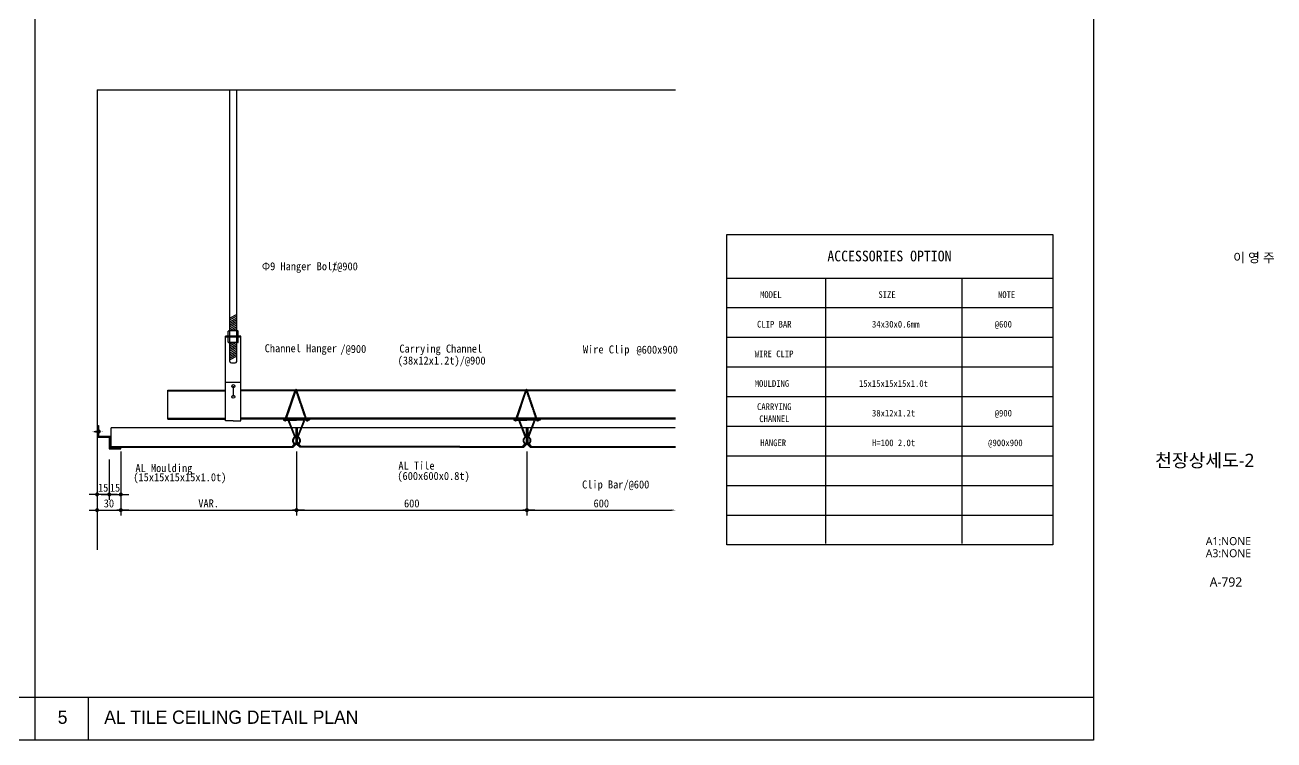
# Model space of a CAD drawing. Header units: millimetres. Extents: x 4197 to 36683, y 11436 to 28100.
# Drawn here: x 32001 to 36683, y 11436 to 14117 of the extents above; entities that cross this region are included whole.
import ezdxf
from ezdxf.enums import TextEntityAlignment as Align

# ---------------------------------------------------------------- set-up
doc = ezdxf.new("R2010")
doc.units = ezdxf.units.MM
doc.header["$MEASUREMENT"] = 0
doc.linetypes.add('HIDDEN', pattern=[0.375, 0.25, -0.125])
doc.layers.get('0').update_dxf_attribs({"linetype": 'CONTINUOUS'})
for name, color, linetype in [('9', 9, 'CONTINUOUS'), ('A-DIMS', 7, 'CONTINUOUS'), ('A-MKXS-LEAD', 7, 'CONTINUOUS'), ('A-SYM', 7, 'CONTINUOUS'), ('A-TEXT', 3, 'CONTINUOUS'), ('A-TEXT-NOTE', 7, 'CONTINUOUS'), ('AA-TEX-3', 3, 'CONTINUOUS'), ('CIL1', 7, 'CONTINUOUS'), ('DIM', 7, 'CONTINUOUS'), ('DOOR', 4, 'CONTINUOUS'), ('WALL', 3, 'CONTINUOUS'), ('WALL-C', 2, 'CONTINUOUS')]:
    doc.layers.add(name, color=color, linetype=linetype)
for name, color, linetype, lineweight in [('A-MKXS-TEXT1', 3, 'CONTINUOUS', 25), ('A-XXXX-TABL', 7, 'CONTINUOUS', 25), ('A-XXXX-TXT2', 3, 'CONTINUOUS', 25)]:
    doc.layers.add(name, color=color, linetype=linetype, lineweight=lineweight)
doc.styles.add('Gtx', font='')
doc.styles.add('HY울릉도L', font='malgun.ttf')
doc.styles.add('돋움체', font='')
doc.styles.add('맑은고딕', font='malgun.ttf')
doc.styles.get('Gtx').set_extended_font_data('Dotum')
doc.styles.get('돋움체').set_extended_font_data('DotumChe')
doc.dimstyles.new('CDIM', dxfattribs={"dimtxt": 3, "dimasz": 1.5, "dimexe": 2, "dimexo": 1, "dimgap": 1, "dimtad": 1, "dimdec": 0, "dimrnd": 0.5, "dimzin": 0, "dimdsep": 32, "dimlunit": 6, "dimtxsty": 'HY울릉도L', "dimblk1": '_CIDOT', "dimblk2": '_CIDOT', "dimsah": 1, "dimcen": 5.5, "dimclrd": 2, "dimclre": 2, "dimclrt": 7, "dimadec": 0, "dimazin": 0, "dimtfac": 1, "dimtdec": 0, "dimtix": 1, "dimtmove": 2, "dimatfit": 1, "dimldrblk": '_CIDOT', "dimfxl": 1, "dimtolj": 1, "dimtzin": 0, "dimlwd": -1, "dimarcsym": 0})

# ---------------------------------------------------------------- blocks, each defined once
blk = doc.blocks.new('Z_DOT')
at = {"layer": 'DIM', "color": 7}
for p, q in [((-1, 0), (1, 0)), ((0, -1), (0, 1))]:
    blk.add_line(p, q, dxfattribs=at)
for radius in [0.5, 0.25]:
    blk.add_circle((0, 0), radius, dxfattribs=at)
blk = doc.blocks.new('_CIDOT')
at = {"color": 0, "linetype": 'ByBlock'}
blk.add_line((2, 0), (-1, 0), dxfattribs=at)
at = {"color": 0, "linetype": 'ByBlock', "const_width": 0.5}
blk.add_lwpolyline([(-0.25, 0, 1), (0.25, 0, 1)], format="xyb", close=True, dxfattribs=at)
blk = doc.blocks.new('*D90')
at = {"layer": 'A-DIMS', "lineweight": -2, "transparency": 16777216}
for p, q in [((32271.5, 12458.5), (32271.5, 12278.1)), ((32360.4, 12458.5), (32360.4, 12278.1))]:
    blk.add_line(p, q, dxfattribs=at)
at = {"layer": 'A-DIMS', "transparency": 16777216}
blk.add_line((32286.5, 12298.1), (32345.4, 12298.1), dxfattribs=at)
at = {"layer": 'A-DIMS', "transparency": 16777216, "xscale": 15, "yscale": 15, "zscale": 15, "rotation": 180}
blk.add_blockref('_CIDOT', (32271.5, 12298.1), dxfattribs=at)
at = {"layer": 'A-DIMS', "transparency": 16777216, "xscale": 15, "yscale": 15, "zscale": 15}
blk.add_blockref('_CIDOT', (32360.4, 12298.1), dxfattribs=at)
at = {"layer": 'A-DIMS', "color": 3, "transparency": 16777216, "insert": (32315.9, 12323.1), "char_height": 30, "attachment_point": 5, "style": '돋움체'}
blk.add_mtext('\\A1;30', dxfattribs=at)
blk = doc.blocks.new('*D91')
at = {"layer": 'A-DIMS', "lineweight": -2, "transparency": 16777216}
for p, q in [((32317.2, 12458.5), (32317.2, 12337)), ((32360.4, 12458.5), (32360.4, 12337))]:
    blk.add_line(p, q, dxfattribs=at)
at = {"layer": 'A-DIMS', "transparency": 16777216}
for p, q in [((32302.2, 12357), (32287.2, 12357)), ((32317.2, 12357), (32360.4, 12357)), ((32375.4, 12357), (32390.4, 12357))]:
    blk.add_line(p, q, dxfattribs=at)
at = {"layer": 'A-DIMS', "transparency": 16777216, "xscale": 15, "yscale": 15, "zscale": 15}
blk.add_blockref('_CIDOT', (32317.2, 12357), dxfattribs=at)
at = {"layer": 'A-DIMS', "transparency": 16777216, "xscale": 15, "yscale": 15, "zscale": 15, "rotation": 180}
blk.add_blockref('_CIDOT', (32360.4, 12357), dxfattribs=at)
at = {"layer": 'A-DIMS', "color": 3, "transparency": 16777216, "insert": (32338.8, 12382), "char_height": 30, "attachment_point": 5, "style": '돋움체'}
blk.add_mtext('\\A1;15', dxfattribs=at)
blk = doc.blocks.new('*D92')
at = {"layer": 'A-DIMS', "lineweight": -2, "transparency": 16777216}
for p, q in [((32271.5, 12488.5), (32271.5, 12337)), ((32317.2, 12488.5), (32317.2, 12337))]:
    blk.add_line(p, q, dxfattribs=at)
at = {"layer": 'A-DIMS', "transparency": 16777216}
for p, q in [((32256.5, 12357), (32241.5, 12357)), ((32317.2, 12357), (32271.5, 12357)), ((32332.2, 12357), (32347.2, 12357))]:
    blk.add_line(p, q, dxfattribs=at)
at = {"layer": 'A-DIMS', "transparency": 16777216, "xscale": 15, "yscale": 15, "zscale": 15}
blk.add_blockref('_CIDOT', (32271.5, 12357), dxfattribs=at)
at = {"layer": 'A-DIMS', "transparency": 16777216, "xscale": 15, "yscale": 15, "zscale": 15, "rotation": 180}
blk.add_blockref('_CIDOT', (32317.2, 12357), dxfattribs=at)
at = {"layer": 'A-DIMS', "color": 3, "transparency": 16777216, "insert": (32294.3, 12382), "char_height": 30, "attachment_point": 5, "style": '돋움체'}
blk.add_mtext('\\A1;15', dxfattribs=at)
blk = doc.blocks.new('*D93')
at = {"layer": 'A-DIMS', "lineweight": -2, "transparency": 16777216}
for p, q in [((33019, 12518.5), (33019, 12278.1)), ((33882.9, 12518.5), (33882.9, 12278.1))]:
    blk.add_line(p, q, dxfattribs=at)
at = {"layer": 'A-DIMS', "transparency": 16777216}
blk.add_line((33034, 12298.1), (33867.9, 12298.1), dxfattribs=at)
at = {"layer": 'A-DIMS', "transparency": 16777216, "xscale": 15, "yscale": 15, "zscale": 15, "rotation": 180}
blk.add_blockref('_CIDOT', (33019, 12298.1), dxfattribs=at)
at = {"layer": 'A-DIMS', "transparency": 16777216, "xscale": 15, "yscale": 15, "zscale": 15}
blk.add_blockref('_CIDOT', (33882.9, 12298.1), dxfattribs=at)
at = {"layer": 'A-DIMS', "color": 3, "transparency": 16777216, "insert": (33451, 12323.1), "char_height": 30, "attachment_point": 5, "style": '돋움체'}
blk.add_mtext('\\A1;600', dxfattribs=at)
blk = doc.blocks.new('*D94')
at = {"layer": 'A-DIMS', "lineweight": -2, "transparency": 16777216}
for p, q in [((32360.4, 12518.5), (32360.4, 12278.1)), ((33019, 12518.5), (33019, 12278.1))]:
    blk.add_line(p, q, dxfattribs=at)
at = {"layer": 'A-DIMS', "transparency": 16777216}
blk.add_line((32375.4, 12298.1), (33004, 12298.1), dxfattribs=at)
at = {"layer": 'A-DIMS', "transparency": 16777216, "xscale": 15, "yscale": 15, "zscale": 15, "rotation": 180}
blk.add_blockref('_CIDOT', (32360.4, 12298.1), dxfattribs=at)
at = {"layer": 'A-DIMS', "transparency": 16777216, "xscale": 15, "yscale": 15, "zscale": 15}
blk.add_blockref('_CIDOT', (33019, 12298.1), dxfattribs=at)
at = {"layer": 'A-DIMS', "color": 3, "transparency": 16777216, "insert": (32689.7, 12323.1), "char_height": 30, "attachment_point": 5, "style": '돋움체'}
blk.add_mtext('\\A1;VAR.', dxfattribs=at)
blk = doc.blocks.new('*D95')
at = {"layer": 'A-DIMS', "lineweight": -2, "transparency": 16777216}
blk.add_line((33882.9, 12518.5), (33882.9, 12278.1), dxfattribs=at)
at = {"layer": 'A-DIMS', "transparency": 16777216}
blk.add_line((33897.9, 12298.1), (34425.1, 12298.1), dxfattribs=at)
blk.add_solid([(34425.1, 12300.6), (34425.1, 12295.6), (34440.1, 12298.1)], dxfattribs=at)
at = {"layer": 'A-DIMS', "transparency": 16777216, "xscale": 15, "yscale": 15, "zscale": 15, "rotation": 180}
blk.add_blockref('_CIDOT', (33882.9, 12298.1), dxfattribs=at)
at = {"layer": 'A-DIMS', "color": 3, "transparency": 16777216, "insert": (34161.5, 12323.1), "char_height": 30, "attachment_point": 5, "style": '돋움체'}
blk.add_mtext('\\A1;600', dxfattribs=at)

msp = doc.modelspace()

# ---------------------------------------------------------------- linework, layer by layer
at = {"color": 1}
for p, q in [((32258.8, 12593), (32278.1, 12596.7)), ((32278.1, 12598.4), (32278.1, 12587.6)), ((32258.8, 12593), (32278.1, 12589.3))]:
    msp.add_line(p, q, dxfattribs=at)
at = {"color": 1, "linetype": 'HIDDEN'}
for p in [(34440.1, 12606.2), (32324, 12534.2)]:
    msp.add_line(p, (32324, 12606.2), dxfattribs=at)
for p, q in [((33016.4, 12606.2), (33018.4, 12606.2)), ((33016.4, 12606.2), (33016.4, 12546.6)), ((33018.4, 12606.2), (33018.4, 12545.7)), ((33021.6, 12606.2), (33019.6, 12606.2)), ((33019.6, 12606.2), (33019.6, 12545.7)), ((33021.6, 12606.2), (33021.6, 12546.6)), ((33880.4, 12606.2), (33880.4, 12546.6)), ((33880.4, 12606.2), (33882.4, 12606.2)), ((33882.4, 12606.2), (33882.4, 12545.7)), ((33883.6, 12606.2), (33883.6, 12545.7)), ((33885.6, 12606.2), (33883.6, 12606.2)), ((33885.6, 12606.2), (33885.6, 12546.6)), ((32324, 12536.2), (33006.1, 12536.2)), ((32324, 12534.2), (33006.9, 12534.2)), ((33016.4, 12546.6), (33006.1, 12536.2)), ((33018.4, 12545.7), (33006.9, 12534.2)), ((33019.6, 12545.7), (33031.1, 12534.2)), ((33021.6, 12546.6), (33031.9, 12536.2)), ((33630.9, 12534.2), (33031.1, 12534.2)), ((33630.9, 12536.2), (33031.9, 12536.2)), ((33630.9, 12536.2), (33870.1, 12536.2)), ((33630.9, 12534.2), (33870.9, 12534.2)), ((33880.4, 12546.6), (33870.1, 12536.2)), ((33882.4, 12545.7), (33870.9, 12534.2)), ((33883.6, 12545.7), (33895.1, 12534.2)), ((33885.6, 12546.6), (33895.9, 12536.2)), ((33895.1, 12534.2), (34440.1, 12534.2)), ((33895.9, 12536.2), (34440.1, 12536.2)), ((32238.4, 11596.1), (32238.4, 11436.1))]:
    msp.add_line(p, q)
msp.add_lwpolyline([(36006.4, 16798.1), (36006.4, 11436.1), (28818.9, 11436.1), (28818.9, 16798.1)], close=True)
at = {"color": 1, "const_width": 0.288}
for points in [[(32252.8, 12593), (32255.5, 12593)], [(32258.8, 12593), (32287.7, 12593)], [(32290.6, 12593), (32293.4, 12593)]]:
    msp.add_lwpolyline(points, dxfattribs=at)
at = {"color": 1}
for centre, radius, start, end in [((32278.1, 12593), 5.39, 11.7931, 90), ((32283.5, 12593), 1.11, 95.8966, 264.1034), ((32278.1, 12593), 5.39, 270, 348.2069)]:
    msp.add_arc(centre, radius, start, end, dxfattribs=at)
at = {"layer": '9', "color": 8}
for p, q in [((32769.1, 12949.9), (32769.1, 13873.8)), ((32795, 12949.9), (32795, 13873.8)), ((32793.5, 13030.5), (32769.1, 13017.6)), ((32795, 13024.8), (32769.1, 13011)), ((32795, 13018.3), (32769.1, 13004.5)), ((32763.4, 12949.9), (32763.4, 12968.6)), ((32799.4, 12970.1), (32764.8, 12970.1)), ((32795, 13011.8), (32769.1, 12998)), ((32795, 13005.3), (32769.1, 12991.5)), ((32795, 12998.7), (32769.1, 12985)), ((32795, 12992.2), (32769.1, 12978.4)), ((32795, 12985.7), (32769.1, 12971.9)), ((32795, 12979.2), (32777.9, 12970.1)), ((32800.8, 12949.9), (32800.8, 12968.6)), ((32763.4, 12927.7), (32763.4, 12946.4)), ((32799.4, 12926.3), (32764.8, 12926.3)), ((32769.1, 12855.8), (32769.1, 12946.4)), ((32781.2, 12926.3), (32769.1, 12919.8)), ((32793.5, 12926.3), (32769.1, 12913.3)), ((32795, 12855.8), (32795, 12946.4)), ((32800.8, 12927.7), (32800.8, 12946.4)), ((32795, 12920.6), (32769.1, 12906.8)), ((32795, 12914), (32769.1, 12900.3)), ((32795, 12907.5), (32769.1, 12893.7)), ((32795, 12901), (32769.1, 12887.2)), ((32795, 12894.5), (32769.1, 12880.7)), ((32795, 12888), (32769.1, 12874.2)), ((32795, 12881.4), (32769.1, 12867.6)), ((32795, 12874.9), (32769.1, 12861.1)), ((32774.9, 12850), (32789.3, 12850))]:
    msp.add_line(p, q, dxfattribs=at)
at = {"layer": '9'}
for p, q in [((32975.8, 12635.6), (33014.1, 12747.6)), ((32979.1, 12634.5), (33017.7, 12747.7)), ((33839.8, 12635.6), (33878.1, 12747.6)), ((33843.1, 12634.5), (33881.7, 12747.7)), ((32970, 12637.3), (32970, 12636.2)), ((32970.6, 12637.9), (33019, 12637.9)), ((32970.6, 12635.6), (32987.3, 12635.6)), ((33012.5, 12572.7), (32987.9, 12635.2)), ((33015.3, 12572), (32990.5, 12634.8)), ((32991, 12635.6), (33019, 12635.6)), ((33061.3, 12637.9), (33019, 12637.9)), ((33046.9, 12635.6), (33019, 12635.6)), ((33022.7, 12572), (33047.5, 12634.8)), ((33025.4, 12572.7), (33050.1, 12635.2)), ((33059.9, 12635.6), (33050.7, 12635.6)), ((33064.5, 12638.4), (33061.4, 12638.4)), ((33067.4, 12635.6), (33064.1, 12635.6)), ((33067.4, 12637.9), (33064.6, 12637.9)), ((33067.9, 12637.3), (33067.9, 12636.2)), ((33834, 12637.3), (33834, 12636.2)), ((33834.6, 12637.9), (33883, 12637.9)), ((33834.6, 12635.6), (33851.3, 12635.6)), ((33876.5, 12572.7), (33851.9, 12635.2)), ((33879.3, 12572), (33854.5, 12634.8)), ((33855, 12635.6), (33883, 12635.6)), ((33925.3, 12637.9), (33883, 12637.9)), ((33910.9, 12635.6), (33883, 12635.6)), ((33886.7, 12572), (33911.5, 12634.8)), ((33889.4, 12572.7), (33914.1, 12635.2)), ((33923.9, 12635.6), (33914.7, 12635.6)), ((33928.5, 12638.4), (33925.4, 12638.4)), ((33931.4, 12635.6), (33928.1, 12635.6)), ((33931.4, 12637.9), (33928.6, 12637.9)), ((33931.9, 12637.3), (33931.9, 12636.2)), ((33011.1, 12546.3), (33003.7, 12539)), ((33005.4, 12537.3), (33003.7, 12539)), ((33014.4, 12546.4), (33005.4, 12537.3)), ((33023.6, 12546.4), (33032.6, 12537.3)), ((33026.9, 12546.3), (33034.2, 12539)), ((33032.6, 12537.3), (33034.2, 12539)), ((33875.1, 12546.3), (33867.7, 12539)), ((33869.4, 12537.3), (33867.7, 12539)), ((33878.4, 12546.4), (33869.4, 12537.3)), ((33887.6, 12546.4), (33896.6, 12537.3)), ((33890.9, 12546.3), (33898.2, 12539)), ((33896.6, 12537.3), (33898.2, 12539))]:
    msp.add_line(p, q, dxfattribs=at)
at = {"layer": '9', "linetype": 'HIDDEN'}
for p, q in [((33055.2, 12634.7), (33017.5, 12744.8)), ((33057.7, 12637.9), (33019.8, 12748.9)), ((33919.2, 12634.7), (33881.5, 12744.8)), ((33921.7, 12637.9), (33883.8, 12748.9))]:
    msp.add_line(p, q, dxfattribs=at)
at = {"layer": '9', "const_width": 5.76}
msp.add_lwpolyline([(32782.1, 12723.1), (32782.1, 12762.9)], dxfattribs=at)
at = {"layer": '9'}
for centre in [(32782.1, 12762.9), (32782.1, 12723.1)]:
    msp.add_circle(centre, 5.76, dxfattribs=at)
at = {"layer": '9', "color": 8}
for centre, radius, start, end in [((32764.8, 12968.6), 1.44, 90, 180), ((32799.4, 12968.6), 1.44, 0, 90), ((32764.8, 12927.7), 1.44, 180, 270), ((32799.4, 12927.7), 1.44, 270, 0), ((32774.9, 12855.8), 5.76, 180, 270), ((32789.3, 12855.8), 5.76, 270, 0)]:
    msp.add_arc(centre, radius, start, end, dxfattribs=at)
at = {"layer": '9'}
for centre, radius, start, end in [((33017.3, 12746.8), 3.29, 39.5049, 165.8679), ((33020.8, 12746.7), 3.24, 145.1863, 163.6029), ((33019.1, 12748.2), 0.982, 44.6677, 159.1515), ((33019, 12745.5), 5.44, 31.8967, 32.0301), ((33881.3, 12746.8), 3.29, 39.5049, 165.8679), ((33884.8, 12746.7), 3.24, 145.1863, 163.6029), ((33883.1, 12748.2), 0.982, 44.6677, 159.1515), ((33883, 12745.5), 5.44, 31.8967, 32.0301), ((32970.6, 12637.3), 0.576, 90, 180), ((32970.6, 12636.2), 0.576, 180, 270), ((32976.2, 12635.8), 3.14, 183.2662, 335.6134), ((32987.3, 12635), 0.576, 21.5545, 90), ((32991, 12635), 0.576, 90, 201.5545), ((33046.9, 12635), 0.576, 338.4455, 90), ((33050.7, 12635), 0.576, 90, 158.4455), ((33059.4, 12637.7), 5.17, 215.287, 7.9231), ((33059.4, 12636.6), 1.15, 243.8941, 305.3441), ((33056.8, 12638.9), 4.59, 314.7692, 353.8774), ((33067.4, 12637.3), 0.576, 0, 90), ((33067.4, 12636.2), 0.576, 270, 0), ((33834.6, 12637.3), 0.576, 90, 180), ((33834.6, 12636.2), 0.576, 180, 270), ((33840.2, 12635.8), 3.14, 183.2662, 335.6134), ((33851.3, 12635), 0.576, 21.5545, 90), ((33855, 12635), 0.576, 90, 201.5545), ((33910.9, 12635), 0.576, 338.4455, 90), ((33914.7, 12635), 0.576, 90, 158.4455), ((33923.4, 12637.7), 5.17, 215.287, 7.9231), ((33923.4, 12636.6), 1.15, 243.8941, 305.3441), ((33920.8, 12638.9), 4.59, 314.7692, 353.8774), ((33931.4, 12637.3), 0.576, 0, 90), ((33931.4, 12636.2), 0.576, 270, 0), ((33018.3, 12559.3), 14.1, 115.2489, 238.8893), ((33018.3, 12559.3), 11.8, 108.0826, 248.9363), ((33010.7, 12546.7), 0.576, 315, 58.8893), ((33012, 12572.5), 0.576, 295.2489, 21.5545), ((33013.6, 12547.2), 1.15, 315, 68.9363), ((33014.2, 12571.5), 1.15, 288.0826, 21.5545), ((33023.7, 12571.5), 1.15, 158.4455, 251.9174), ((33024.4, 12547.2), 1.15, 111.0637, 225), ((33019.7, 12559.3), 11.8, 291.0637, 71.9174), ((33026, 12572.5), 0.576, 158.4455, 244.7511), ((33019.7, 12559.3), 14.1, 301.1107, 64.7511), ((33027.3, 12546.7), 0.576, 121.1107, 225), ((33882.3, 12559.3), 14.1, 115.2489, 238.8893), ((33882.3, 12559.3), 11.8, 108.0826, 248.9363), ((33874.7, 12546.7), 0.576, 315, 58.8893), ((33876, 12572.5), 0.576, 295.2489, 21.5545), ((33877.6, 12547.2), 1.15, 315, 68.9363), ((33878.2, 12571.5), 1.15, 288.0826, 21.5545), ((33887.7, 12571.5), 1.15, 158.4455, 251.9174), ((33888.4, 12547.2), 1.15, 111.0637, 225), ((33883.7, 12559.3), 11.8, 291.0637, 71.9174), ((33890, 12572.5), 0.576, 158.4455, 244.7511), ((33883.7, 12559.3), 14.1, 301.1107, 64.7511), ((33891.3, 12546.7), 0.576, 121.1107, 225)]:
    msp.add_arc(centre, radius, start, end, dxfattribs=at)
at = {"layer": 'A-DIMS'}
msp.add_line((33882.9, 12498.5), (33882.9, 12298.1), dxfattribs=at)
at = {"layer": 'A-MKXS-LEAD'}
for points in [[(32787, 13134.1, 0, 10, 0), (32802, 13160.1, 0, 0, 0), (32830.5, 13209.5, 0, 0, 0), (32878.1, 13209.5, 0, 0, 0)], [(32803.4, 12825.2, 0, 10, 0), (32818.4, 12851.1, 0, 0, 0), (32847, 12900.6, 0, 0, 0), (32894.5, 12900.6, 0, 0, 0)], [(33320.3, 12713.2, 0, 10, 0), (33320.3, 12743.2, 0, 0, 0), (33320.3, 12900.6, 0, 0, 0), (33387, 12900.6, 0, 0, 0)], [(33908.6, 12683.5, 0, 10, 0), (33923.6, 12709.4, 0, 0, 0), (34035, 12900.6, 0, 0, 0), (34082.5, 12900.6, 0, 0, 0)], [(33898.9, 12596.8, 0, 10, 0), (33913.9, 12570.8, 0, 0, 0), (34025.3, 12379.6, 0, 0, 0), (34089.5, 12379.6, 0, 0, 0)], [(32345.2, 12528.5, 0, 10, 0), (32345.2, 12498.5, 0, 0, 0), (32345.2, 12453.3, 0, 0, 0), (32411.9, 12453.3, 0, 0, 0)], [(33323.9, 12535.2, 0, 10, 0), (33323.9, 12505.2, 0, 0, 0), (33323.9, 12460, 0, 0, 0), (33390.6, 12460, 0, 0, 0)]]:
    msp.add_lwpolyline(points, format="xyseb", dxfattribs=at)
at = {"layer": 'A-SYM'}
for p, q in [((32038.4, 16798.1), (32038.4, 11436.1)), ((36006.4, 11596.1), (28818.9, 11596.1))]:
    msp.add_line(p, q, dxfattribs=at)
at = {"layer": 'A-XXXX-TABL'}
for p, q in [((35002.3, 13168.4), (35002.3, 12173.2)), ((35512.4, 13168.4), (35512.4, 12173.2)), ((34632.6, 13057.3), (35854.6, 13057.3)), ((34632.6, 12946.2), (35854.6, 12946.2)), ((34632.6, 12835), (35854.6, 12835)), ((34632.6, 12723.9), (35854.6, 12723.9)), ((34632.6, 12612.7), (35854.6, 12612.7)), ((34632.6, 12501.6), (35854.6, 12501.6)), ((34632.6, 12390.5), (35854.6, 12390.5)), ((34632.6, 12279.3), (35854.6, 12279.3))]:
    msp.add_line(p, q, dxfattribs=at)
msp.add_lwpolyline([(35854.6, 12168.2), (34632.6, 12168.2), (34632.6, 13331.1), (35854.6, 13331.1)], close=True, dxfattribs=at)
msp.add_lwpolyline([(34632.6, 13168.4), (35854.6, 13168.4)], dxfattribs=at)
at = {"layer": 'CIL1'}
for p, q in [((32753.3, 12633.1), (32753.3, 12949.9)), ((32810.9, 12949.9), (32753.3, 12949.9)), ((32810.9, 12946.4), (32753.3, 12946.4)), ((32810.9, 12633.1), (32810.9, 12949.9)), ((32810.9, 12777.1), (32753.3, 12777.1)), ((32782.1, 12633.1), (32753.3, 12633.1)), ((32782.1, 12633.1), (32810.9, 12633.1))]:
    msp.add_line(p, q, dxfattribs=at)
at = {"layer": 'DOOR', "color": 5}
for p, q in [((32536.7, 12638.9), (32536.7, 12748.3)), ((32536.7, 12748.3), (32753.3, 12748.3)), ((32536.7, 12744.8), (32753.3, 12744.8)), ((34440.1, 12748.3), (32810.9, 12748.3)), ((34440.1, 12744.8), (32810.9, 12744.8)), ((32536.7, 12642.3), (32753.3, 12642.3)), ((34440.1, 12642.3), (32810.9, 12642.3)), ((32536.7, 12638.9), (32753.3, 12638.9)), ((34440.1, 12638.9), (32810.9, 12638.9))]:
    msp.add_line(p, q, dxfattribs=at)
at = {"layer": 'WALL', "color": 8}
for q in [(32271.5, 12148.8), (34440.1, 13874.4)]:
    msp.add_line((32271.5, 13874.4), q, dxfattribs=at)
at = {"layer": 'WALL-C', "color": 140}
for p, q in [((32274, 12614.9), (32277.4, 12614.9)), ((32274, 12614.9), (32274, 12571.7)), ((32277.4, 12614.9), (32277.4, 12575.2)), ((32274, 12571.7), (32317.2, 12571.7)), ((32277.4, 12575.2), (32320.6, 12575.2)), ((32317.2, 12571.7), (32317.2, 12528.5)), ((32320.6, 12575.2), (32320.6, 12532)), ((32317.2, 12528.5), (32360.4, 12528.5)), ((32320.6, 12532), (32360.4, 12532)), ((32360.4, 12528.5), (32360.4, 12532))]:
    msp.add_line(p, q, dxfattribs=at)

# ---------------------------------------------------------------- block references
at = {"layer": 'A-DIMS', "xscale": 10, "yscale": 10, "zscale": 10, "rotation": 180}
msp.add_blockref('Z_DOT', (33882.9, 12298.1), dxfattribs=at)

# ---------------------------------------------------------------- texts
at = {"layer": 'A-MKXS-TEXT1', "style": '돋움체'}
for s, p in [('Φ9 Hanger Bolt', (32889.1, 13197.5)), ('/@900', (33152, 13197.1)), ('Channel Hanger', (32899.7, 12890.1)), ('/@900', (33183.5, 12887.4)), ('(38x12x1.2t)/@900', (33398.2, 12844)), ('Carrying Channel', (33404.7, 12888.7)), ('Wire Clip', (34092.6, 12885.7)), ('@600x900', (34293.3, 12884.8)), ('AL Moulding', (32415.3, 12440.8)), ('AL Tile', (33400.9, 12450)), ('(15x15x15x15x1.0t)', (32407.3, 12406.4)), ('(600x600x0.8t)', (33397, 12411.2)), ('Clip Bar/@600', (34089.5, 12379.3))]:
    msp.add_text(s, height=30, dxfattribs=at).set_placement(p)
at = {"layer": 'A-TEXT', "style": 'Gtx'}
msp.add_text('5', height=50, dxfattribs=at).set_placement((32142.2, 11521.8), align=Align.MIDDLE_CENTER)
msp.add_text('AL TILE CEILING DETAIL PLAN', height=50, dxfattribs=at).set_placement((32298.4, 11521.8), align=Align.MIDDLE_LEFT)
at = {"layer": 'A-TEXT-NOTE', "style": '돋움체'}
msp.add_text('ACCESSORIES OPTION', height=40, dxfattribs=at).set_placement((35008.9, 13230.8))
at = {"layer": 'A-XXXX-TXT2', "style": '돋움체'}
for s, p in [('MODEL', (34756.5, 13093.7)), ('SIZE', (35200.3, 13093.7)), ('NOTE', (35648.5, 13093.7)), ('CLIP BAR', (34745.3, 12982.6)), ('34x30x0.6mm', (35176.2, 12982.6)), ('@600', (35636.1, 12982.6)), ('WIRE CLIP', (34736.5, 12871.4)), ('MOULDING', (34736.5, 12760.3)), ('15x15x15x15x1.0t', (35127.3, 12760.3)), ('CARRYING', (34745.2, 12673.4)), ('CHANNEL', (34753.7, 12628)), ('38x12x1.2t', (35176.2, 12649.2)), ('@900', (35636.1, 12649.2)), ('HANGER', (34757.2, 12538)), ('H=100 2.0t', (35176.2, 12538)), ('@900x900', (35611.6, 12538))]:
    msp.add_text(s, height=25, dxfattribs=at).set_placement(p)
at = {"layer": 'AA-TEX-3', "style": '맑은고딕'}
for s, height, p in [('이 영 주', 35, (36607.9, 13244.6)), ('천장상세도-2', 50, (36423.5, 12484.5)), ('A1:NONE', 30, (36512, 12181.8)), ('A3:NONE', 30, (36512, 12136.4)), ('A-792', 35, (36503, 12028.6))]:
    msp.add_text(s, height=height, dxfattribs=at).set_placement(p, align=Align.MIDDLE_CENTER)

# ---------------------------------------------------------------- dimensions: what is measured, and where the dimension line sits
at = {"layer": 'A-DIMS'}
for base, p1, p2, text, override, picture, middle in [((33019, 12298.1), (32360.4, 12528.5), (33019, 12528.5), 'VAR.', {"dimscale": 10, "dimtxsty": '돋움체', "dimclrd": 256, "dimclre": 256, "dimclrt": 3}, '*D94', (32689.7, 12323.1)), ((33882.9, 12298.1), (33019, 12528.5), (33882.9, 12528.5), '600', {"dimscale": 10, "dimtxsty": '돋움체', "dimclrd": 256, "dimclre": 256, "dimclrt": 3}, '*D93', (33451, 12323.1)), ((34440.1, 12298.1), (33882.9, 12528.5), (34440.1, 12536.2), '600', {"dimscale": 10, "dimtxsty": '돋움체', "dimse2": 1, "dimsd2": 0, "dimclrd": 256, "dimclre": 256, "dimclrt": 3}, '*D95', (34161.5, 12323.1)), ((32271.5, 12357), (32317.2, 12498.5), (32271.5, 12498.5), '15', {"dimscale": 10, "dimtxsty": '돋움체', "dimclrd": 256, "dimclre": 256, "dimclrt": 3}, '*D92', (32294.3, 12382)), ((32360.4, 12298.1), (32271.5, 12468.5), (32360.4, 12468.5), '30', {"dimscale": 10, "dimtxsty": '돋움체', "dimclrd": 256, "dimclre": 256, "dimclrt": 3}, '*D90', (32315.9, 12323.1)), ((32360.4, 12357), (32317.2, 12468.5), (32360.4, 12468.5), '15', {"dimscale": 10, "dimtxsty": '돋움체', "dimclrd": 256, "dimclre": 256, "dimclrt": 3}, '*D91', (32338.8, 12382))]:
    dim = msp.add_linear_dim(base=base, p1=p1, p2=p2, angle=180, text=text, dimstyle='CDIM', override=override, dxfattribs=at)
    dim.commit()
    dim.dimension.update_dxf_attribs({"geometry": picture, "text_midpoint": middle})

doc.saveas('drawing.dxf')
